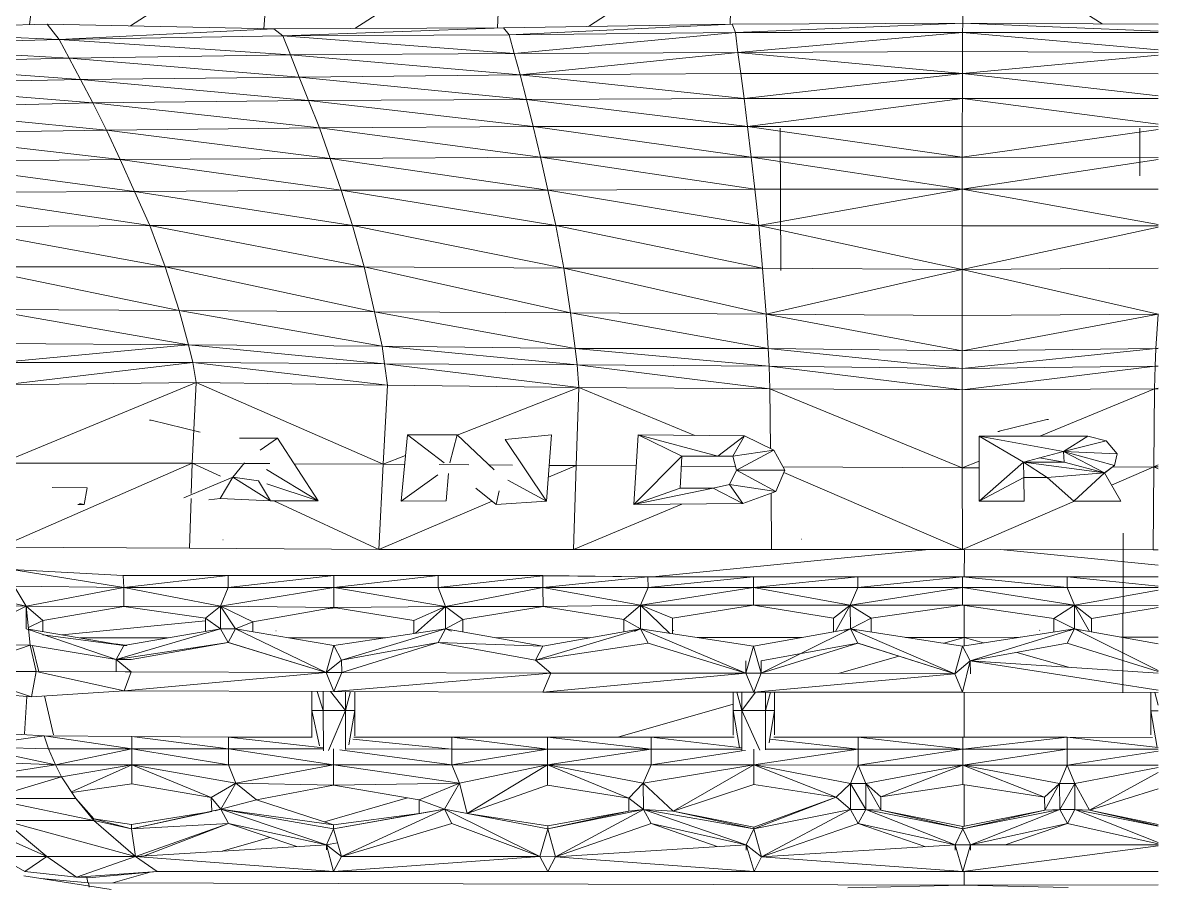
# Model space of a CAD drawing. Header units: inches. Extents: x 9661 to 15313, y -314 to 660.
# Drawn here: x 12428.2 to 12446.61, y -15.25 to -1.23 of the extents above; entities that cross this region are included whole.
import ezdxf

# ---------------------------------------------------------------- set-up
doc = ezdxf.new("R2010")
doc.units = ezdxf.units.IN
doc.header["$MEASUREMENT"] = 0
for name, color, linetype, lineweight in [('0-1', 7, 'Continuous', 5), ('0-3', 55, 'Continuous', 9), ('A-GENM', 5, 'Continuous', 9)]:
    doc.layers.add(name, color=color, linetype=linetype, lineweight=lineweight)

# ---------------------------------------------------------------- blocks, each defined once
blk = doc.blocks.new('Land_Rover_Evoque_-_SUV_Car_Vehicle_Automobile_13067 - Land Rover EVOQUE_dwg-1230547-BUILDING SECTION - EAST_WEST - COURTYARD - LOOKING NORTH')
at = {"layer": 'A-GENM'}
for p, q in [((12432.235, 0.203), (12429.945, -1.279)), ((12432.108, -1.324), (12432.235, 0.203)), ((12435.976, 0.222), (12433.585, -1.321)), ((12435.895, -1.31), (12435.976, 0.222)), ((12439.709, 0.241), (12437.375, -1.288)), ((12439.669, -1.253), (12439.709, 0.241)), ((12443.441, 0.201), (12445.699, -1.247)), ((12443.441, 0.201), (12443.442, -1.234)), ((12428.312, -1.258), (12428.474, 0.127)), ((12425.04, -1.346), (12428.597, -1.251)), ((12428.597, -1.251), (12432.271, -1.328)), ((12428.597, -1.251), (12428.79, -1.498)), ((12435.994, -1.309), (12439.702, -1.252)), ((12439.702, -1.252), (12435.994, -1.309)), ((12439.702, -1.252), (12436.084, -1.422)), ((12439.702, -1.252), (12443.439, -1.234)), ((12443.439, -1.234), (12439.702, -1.252)), ((12439.702, -1.252), (12439.754, -1.384)), ((12443.439, -1.234), (12439.754, -1.384)), ((12443.439, -1.234), (12443.438, -1.386)), ((12443.439, -1.234), (12446.61, -1.251)), ((12443.439, -1.234), (12446.61, -1.366)), ((12446.61, -1.251), (12443.439, -1.234)), ((12425.04, -1.346), (12428.79, -1.498)), ((12432.271, -1.328), (12428.79, -1.498)), ((12428.79, -1.498), (12432.415, -1.441)), ((12432.271, -1.328), (12435.994, -1.309)), ((12435.994, -1.309), (12432.271, -1.328)), ((12432.271, -1.328), (12432.415, -1.441)), ((12435.994, -1.309), (12432.415, -1.441)), ((12432.415, -1.441), (12436.084, -1.422)), ((12432.539, -1.746), (12432.415, -1.441)), ((12436.17, -1.727), (12432.415, -1.441)), ((12435.994, -1.309), (12436.084, -1.422)), ((12436.084, -1.422), (12439.754, -1.384)), ((12436.17, -1.727), (12436.084, -1.422)), ((12436.17, -1.727), (12439.754, -1.384)), ((12439.796, -1.709), (12439.754, -1.384)), ((12439.754, -1.384), (12443.438, -1.386)), ((12439.796, -1.709), (12443.438, -1.386)), ((12443.436, -1.691), (12443.438, -1.386)), ((12446.61, -1.669), (12443.438, -1.386)), ((12443.438, -1.386), (12446.61, -1.387)), ((12428.79, -1.498), (12425.26, -1.594)), ((12428.952, -1.803), (12425.26, -1.594)), ((12428.952, -1.803), (12428.79, -1.498)), ((12432.539, -1.746), (12428.79, -1.498)), ((12425.443, -1.88), (12428.952, -1.803)), ((12428.952, -1.803), (12432.539, -1.746)), ((12429.135, -2.147), (12428.952, -1.803)), ((12432.683, -2.109), (12428.952, -1.803)), ((12432.539, -1.746), (12436.17, -1.727)), ((12432.683, -2.109), (12432.539, -1.746)), ((12436.266, -2.071), (12432.539, -1.746)), ((12436.17, -1.727), (12439.796, -1.709)), ((12436.266, -2.071), (12436.17, -1.727)), ((12436.266, -2.071), (12439.796, -1.709)), ((12439.796, -1.709), (12443.436, -1.691)), ((12439.843, -2.052), (12439.796, -1.709)), ((12443.435, -2.053), (12439.796, -1.709)), ((12443.435, -2.053), (12443.436, -1.691)), ((12443.435, -2.053), (12446.61, -1.755)), ((12443.436, -1.691), (12446.61, -1.708)), ((12429.135, -2.147), (12425.443, -1.88)), ((12429.135, -2.147), (12425.654, -2.223)), ((12429.135, -2.147), (12432.683, -2.109)), ((12432.836, -2.491), (12429.135, -2.147)), ((12429.337, -2.528), (12429.135, -2.147)), ((12432.683, -2.109), (12436.266, -2.071)), ((12432.836, -2.491), (12432.683, -2.109)), ((12436.366, -2.472), (12432.683, -2.109)), ((12436.266, -2.071), (12439.843, -2.052)), ((12436.366, -2.472), (12436.266, -2.071)), ((12439.895, -2.454), (12436.266, -2.071)), ((12439.895, -2.454), (12439.843, -2.052)), ((12439.843, -2.052), (12443.435, -2.053)), ((12439.895, -2.454), (12443.435, -2.053)), ((12443.434, -2.454), (12443.435, -2.053)), ((12446.61, -2.414), (12443.435, -2.053)), ((12443.435, -2.053), (12446.61, -2.054)), ((12429.337, -2.528), (12425.654, -2.223)), ((12425.885, -2.605), (12429.337, -2.528)), ((12432.836, -2.491), (12429.337, -2.528)), ((12429.558, -2.968), (12429.337, -2.528)), ((12433.01, -2.93), (12429.337, -2.528)), ((12432.836, -2.491), (12436.366, -2.472)), ((12436.476, -2.911), (12432.836, -2.491)), ((12433.01, -2.93), (12432.836, -2.491)), ((12436.366, -2.472), (12439.895, -2.454)), ((12436.476, -2.911), (12436.366, -2.472)), ((12439.949, -2.912), (12436.366, -2.472)), ((12439.949, -2.912), (12439.895, -2.454)), ((12439.895, -2.454), (12443.434, -2.454)), ((12439.949, -2.912), (12443.434, -2.454)), ((12443.433, -2.913), (12443.434, -2.454)), ((12446.61, -2.874), (12443.434, -2.454)), ((12443.434, -2.454), (12446.61, -2.455)), ((12429.558, -2.968), (12425.885, -2.605)), ((12429.558, -2.968), (12433.01, -2.93)), ((12436.476, -2.911), (12433.01, -2.93)), ((12436.596, -3.409), (12433.01, -2.93)), ((12433.183, -3.427), (12433.01, -2.93)), ((12440.009, -3.409), (12436.476, -2.911)), ((12436.596, -3.409), (12436.476, -2.911)), ((12436.476, -2.911), (12439.949, -2.912)), ((12440.009, -3.409), (12439.949, -2.912)), ((12443.432, -3.41), (12439.949, -2.912)), ((12439.949, -2.912), (12443.433, -2.913)), ((12440.482, -2.938), (12440.489, -5.246)), ((12443.432, -3.41), (12443.433, -2.913)), ((12443.433, -2.913), (12446.61, -2.914)), ((12446.312, -3.709), (12446.31, -2.939)), ((12429.558, -2.968), (12426.145, -3.025)), ((12426.145, -3.025), (12429.779, -3.446)), ((12429.558, -2.968), (12429.779, -3.446)), ((12429.558, -2.968), (12433.183, -3.427)), ((12443.432, -3.41), (12446.61, -2.958)), ((12429.779, -3.446), (12426.405, -3.484)), ((12430.01, -3.963), (12426.405, -3.484)), ((12429.779, -3.446), (12433.183, -3.427)), ((12430.01, -3.963), (12429.779, -3.446)), ((12429.779, -3.446), (12433.365, -3.944)), ((12436.596, -3.409), (12433.183, -3.427)), ((12436.716, -3.944), (12433.183, -3.427)), ((12433.365, -3.944), (12433.183, -3.427)), ((12440.009, -3.409), (12436.596, -3.409)), ((12440.069, -3.926), (12436.596, -3.409)), ((12436.716, -3.944), (12436.596, -3.409)), ((12440.009, -3.409), (12440.069, -3.926)), ((12440.009, -3.409), (12443.431, -3.926)), ((12440.009, -3.409), (12443.432, -3.41)), ((12443.431, -3.926), (12443.432, -3.41)), ((12443.431, -3.926), (12446.61, -3.448)), ((12443.432, -3.41), (12446.61, -3.411)), ((12430.01, -3.963), (12426.684, -3.981)), ((12430.261, -4.517), (12426.684, -3.981)), ((12430.01, -3.963), (12433.365, -3.944)), ((12433.548, -4.518), (12430.01, -3.963)), ((12430.261, -4.517), (12430.01, -3.963)), ((12433.548, -4.518), (12433.365, -3.944)), ((12436.845, -4.518), (12433.365, -3.944)), ((12436.716, -3.944), (12433.365, -3.944)), ((12440.069, -3.926), (12436.716, -3.944)), ((12436.845, -4.518), (12436.716, -3.944)), ((12440.133, -4.519), (12436.716, -3.944)), ((12440.069, -3.926), (12443.431, -3.926)), ((12440.069, -3.926), (12440.133, -4.519)), ((12443.431, -3.926), (12440.133, -4.519)), ((12443.431, -3.926), (12443.43, -4.52)), ((12443.431, -3.926), (12446.61, -3.927)), ((12443.431, -3.926), (12446.61, -4.499)), ((12430.261, -4.517), (12426.974, -4.536)), ((12430.511, -5.187), (12426.974, -4.536)), ((12433.736, -5.187), (12430.261, -4.517)), ((12433.548, -4.518), (12430.261, -4.517)), ((12430.511, -5.187), (12430.261, -4.517)), ((12433.736, -5.187), (12433.548, -4.518)), ((12436.971, -5.207), (12433.548, -4.518)), ((12433.548, -4.518), (12436.845, -4.518)), ((12436.971, -5.207), (12436.845, -4.518)), ((12436.845, -4.518), (12440.195, -5.208)), ((12436.845, -4.518), (12440.133, -4.519)), ((12440.195, -5.208), (12440.133, -4.519)), ((12440.133, -4.519), (12443.43, -4.52)), ((12440.133, -4.519), (12443.43, -5.228)), ((12446.61, -4.52), (12443.43, -4.52)), ((12443.43, -4.52), (12443.43, -5.228)), ((12446.61, -4.546), (12443.43, -5.228)), ((12430.734, -5.896), (12427.292, -5.187)), ((12430.511, -5.187), (12427.292, -5.187)), ((12433.905, -5.916), (12430.511, -5.187)), ((12433.736, -5.187), (12430.511, -5.187)), ((12430.734, -5.896), (12430.511, -5.187)), ((12433.905, -5.916), (12433.736, -5.187)), ((12437.081, -5.935), (12433.736, -5.187)), ((12433.736, -5.187), (12436.971, -5.207)), ((12437.081, -5.935), (12436.971, -5.207)), ((12436.971, -5.207), (12440.251, -5.956)), ((12436.971, -5.207), (12440.195, -5.208)), ((12440.251, -5.956), (12440.195, -5.208)), ((12440.195, -5.208), (12443.43, -5.228)), ((12440.251, -5.956), (12443.43, -5.228)), ((12446.61, -5.21), (12443.43, -5.228)), ((12446.609, -5.957), (12443.43, -5.228)), ((12443.43, -5.975), (12443.43, -5.228)), ((12430.889, -6.452), (12427.582, -5.876)), ((12430.734, -5.896), (12427.582, -5.876)), ((12434.026, -6.472), (12430.734, -5.896)), ((12433.905, -5.916), (12430.734, -5.896)), ((12430.889, -6.452), (12430.734, -5.896)), ((12437.159, -6.51), (12433.905, -5.916)), ((12434.026, -6.472), (12433.905, -5.916)), ((12433.905, -5.916), (12437.081, -5.935)), ((12440.287, -6.511), (12437.081, -5.935)), ((12437.159, -6.51), (12437.081, -5.935)), ((12437.081, -5.935), (12440.251, -5.956)), ((12443.43, -6.551), (12440.251, -5.956)), ((12440.287, -6.511), (12440.251, -5.956)), ((12440.251, -5.956), (12443.43, -5.975)), ((12446.609, -5.957), (12443.43, -6.551)), ((12446.609, -5.957), (12443.43, -5.975)), ((12443.43, -6.551), (12443.43, -5.975)), ((12446.609, -5.957), (12446.572, -6.513)), ((12446.61, -5.947), (12446.609, -5.957)), ((12446.61, -5.957), (12446.609, -5.957)), ((12446.61, -5.957), (12446.609, -5.957)), ((12430.889, -6.452), (12427.775, -6.433)), ((12430.889, -6.452), (12427.833, -6.739)), ((12434.064, -6.759), (12430.889, -6.452)), ((12434.026, -6.472), (12430.889, -6.452)), ((12430.957, -6.74), (12430.889, -6.452)), ((12437.188, -6.779), (12434.026, -6.472)), ((12437.159, -6.51), (12434.026, -6.472)), ((12434.064, -6.759), (12434.026, -6.472)), ((12437.188, -6.779), (12437.159, -6.51)), ((12440.301, -6.799), (12437.159, -6.51)), ((12440.287, -6.511), (12437.159, -6.51)), ((12440.301, -6.799), (12440.287, -6.511)), ((12443.43, -6.838), (12440.287, -6.511)), ((12443.43, -6.551), (12440.287, -6.511)), ((12446.572, -6.513), (12443.43, -6.838)), ((12446.572, -6.513), (12443.43, -6.551)), ((12443.43, -6.838), (12443.43, -6.551)), ((12446.572, -6.513), (12446.558, -6.801)), ((12446.61, -6.506), (12446.572, -6.513)), ((12446.61, -6.513), (12446.572, -6.513)), ((12430.957, -6.74), (12427.833, -6.739)), ((12430.957, -6.74), (12427.901, -7.103)), ((12434.114, -7.105), (12430.957, -6.74)), ((12434.064, -6.759), (12430.957, -6.74)), ((12431.014, -7.066), (12430.957, -6.74)), ((12437.188, -6.779), (12434.064, -6.759)), ((12437.217, -7.144), (12434.064, -6.759)), ((12434.114, -7.105), (12434.064, -6.759)), ((12440.314, -7.164), (12437.188, -6.779)), ((12437.188, -6.779), (12437.217, -7.144)), ((12437.188, -6.779), (12440.301, -6.799)), ((12440.314, -7.164), (12440.301, -6.799)), ((12443.43, -7.183), (12440.301, -6.799)), ((12440.301, -6.799), (12443.43, -6.838)), ((12446.558, -6.801), (12443.43, -7.183)), ((12446.558, -6.801), (12443.43, -6.838)), ((12446.558, -6.801), (12446.546, -7.165)), ((12446.61, -6.796), (12446.558, -6.801)), ((12446.61, -6.8), (12446.558, -6.801)), ((12443.43, -7.183), (12443.43, -6.838)), ((12431.014, -7.066), (12427.901, -7.103)), ((12431.014, -7.066), (12427.972, -8.321)), ((12431.014, -7.066), (12430.949, -8.371)), ((12434.042, -8.39), (12431.014, -7.066)), ((12434.114, -7.105), (12431.014, -7.066)), ((12434.042, -8.39), (12434.114, -7.105)), ((12437.217, -7.144), (12434.114, -7.105)), ((12437.217, -7.144), (12435.244, -7.918)), ((12437.217, -7.144), (12437.171, -8.41)), ((12440.314, -7.164), (12437.217, -7.144)), ((12439.099, -7.922), (12437.217, -7.144)), ((12440.314, -7.164), (12440.325, -8.136)), ((12440.314, -7.164), (12443.432, -8.45)), ((12440.314, -7.164), (12443.43, -7.183)), ((12446.546, -7.165), (12443.43, -7.183)), ((12446.546, -7.165), (12444.688, -7.932)), ((12446.546, -7.165), (12446.535, -8.432)), ((12446.61, -7.157), (12446.546, -7.165)), ((12446.61, -7.165), (12446.546, -7.165)), ((12443.432, -8.45), (12443.43, -7.183)), ((12430.257, -7.675), (12430.284, -7.675)), ((12430.284, -7.675), (12431.077, -7.867)), ((12444.011, -7.858), (12444.801, -7.666)), ((12444.801, -7.666), (12444.828, -7.665)), ((12431.05, -7.866), (12431.077, -7.867)), ((12434.334, -8.986), (12434.438, -7.911)), ((12434.438, -7.911), (12435.246, -7.911)), ((12435.034, -8.369), (12434.438, -7.911)), ((12435.127, -8.369), (12435.246, -7.911)), ((12435.846, -8.478), (12435.246, -7.911)), ((12436.773, -7.911), (12436.024, -7.988)), ((12436.773, -7.911), (12436.693, -8.986)), ((12438.18, -7.911), (12438.105, -9.044)), ((12438.18, -7.911), (12439.904, -7.931)), ((12438.885, -8.257), (12438.18, -7.911)), ((12438.18, -7.911), (12439.472, -8.257)), ((12444.011, -7.858), (12444.038, -7.857)), ((12432.331, -7.968), (12431.716, -7.968)), ((12432.331, -7.968), (12432.05, -8.161)), ((12432.989, -8.985), (12432.331, -7.968)), ((12436.693, -8.986), (12436.024, -7.988)), ((12439.472, -8.257), (12439.904, -7.931)), ((12439.714, -8.257), (12439.904, -7.931)), ((12440.378, -8.162), (12439.904, -7.931)), ((12443.708, -8.988), (12443.705, -7.932)), ((12443.705, -7.932), (12445.47, -7.932)), ((12444.425, -8.354), (12443.705, -7.932)), ((12443.705, -7.932), (12445.071, -8.182)), ((12445.071, -8.182), (12445.47, -7.932)), ((12445.071, -8.182), (12445.764, -8.009)), ((12445.47, -7.932), (12445.764, -8.009)), ((12445.764, -8.009), (12445.941, -8.221)), ((12434.406, -8.247), (12434.042, -8.39)), ((12438.885, -8.257), (12438.105, -9.044)), ((12438.859, -8.776), (12438.885, -8.257)), ((12438.885, -8.257), (12439.472, -8.257)), ((12439.472, -8.257), (12439.714, -8.257)), ((12439.714, -8.257), (12440.378, -8.162)), ((12439.714, -8.257), (12439.772, -8.488)), ((12439.772, -8.488), (12440.378, -8.162)), ((12440.557, -8.488), (12440.378, -8.162)), ((12444.425, -8.354), (12445.071, -8.182)), ((12445.071, -8.182), (12445.083, -8.354)), ((12445.071, -8.182), (12445.941, -8.221)), ((12445.071, -8.182), (12445.898, -8.412)), ((12445.071, -8.182), (12445.739, -8.528)), ((12445.941, -8.221), (12445.898, -8.412)), ((12430.949, -8.371), (12427.828, -9.733)), ((12427.963, -8.37), (12430.949, -8.371)), ((12430.949, -8.371), (12430.932, -8.863)), ((12431.765, -8.376), (12430.949, -8.371)), ((12430.949, -8.371), (12431.409, -8.584)), ((12431.796, -8.369), (12431.607, -8.601)), ((12432.208, -8.379), (12431.79, -8.376)), ((12434.042, -8.39), (12432.598, -8.381)), ((12434.042, -8.39), (12433.971, -9.773)), ((12434.391, -8.392), (12434.042, -8.39)), ((12435.431, -8.399), (12434.954, -8.396)), ((12436.142, -8.404), (12435.765, -8.401)), ((12437.171, -8.41), (12436.722, -8.601)), ((12437.171, -8.41), (12436.736, -8.408)), ((12437.171, -8.41), (12437.129, -9.773)), ((12438.147, -8.416), (12437.171, -8.41)), ((12439.757, -8.427), (12438.876, -8.421)), ((12440.526, -8.431), (12443.432, -8.45)), ((12443.707, -8.337), (12443.432, -8.45)), ((12443.707, -8.448), (12443.432, -8.45)), ((12443.432, -8.45), (12443.434, -9.775)), ((12443.708, -8.988), (12444.425, -8.354)), ((12444.429, -8.604), (12444.425, -8.354)), ((12444.425, -8.354), (12444.806, -8.604)), ((12444.425, -8.354), (12445.739, -8.528)), ((12444.425, -8.354), (12445.083, -8.354)), ((12445.083, -8.354), (12444.684, -8.285)), ((12445.739, -8.528), (12445.083, -8.354)), ((12445.898, -8.412), (12445.739, -8.528)), ((12445.898, -8.412), (12445.741, -8.531)), ((12446.535, -8.432), (12445.853, -8.728)), ((12446.535, -8.432), (12445.865, -8.436)), ((12446.535, -8.432), (12446.525, -9.776)), ((12446.61, -8.401), (12446.535, -8.432)), ((12446.61, -8.432), (12446.535, -8.432)), ((12446.535, -8.432), (12446.61, -8.463)), ((12430.81, -8.935), (12431.607, -8.601)), ((12431.404, -8.947), (12431.607, -8.601)), ((12432.023, -8.659), (12431.607, -8.601)), ((12432.217, -8.985), (12431.607, -8.601)), ((12432.989, -8.985), (12432.15, -8.473)), ((12434.928, -8.56), (12434.334, -8.986)), ((12435.063, -8.985), (12435.102, -8.539)), ((12436.693, -8.986), (12436.063, -8.648)), ((12439.772, -8.488), (12439.658, -8.718)), ((12439.772, -8.488), (12440.408, -8.833)), ((12439.772, -8.488), (12440.557, -8.488)), ((12440.408, -8.833), (12440.557, -8.488)), ((12440.542, -8.523), (12443.434, -9.775)), ((12443.708, -8.988), (12444.429, -8.604)), ((12444.433, -8.988), (12444.429, -8.604)), ((12444.429, -8.604), (12444.806, -8.604)), ((12444.806, -8.604), (12445.739, -8.528)), ((12444.806, -8.604), (12445.242, -8.988)), ((12445.739, -8.528), (12445.242, -8.988)), ((12445.739, -8.528), (12446, -8.988)), ((12429.247, -8.774), (12428.679, -8.766)), ((12429.199, -9.042), (12429.247, -8.774)), ((12432.217, -8.985), (12432.023, -8.659)), ((12432.989, -8.985), (12432.158, -8.705)), ((12435.546, -8.778), (12435.876, -9.043)), ((12435.927, -8.82), (12435.876, -9.043)), ((12438.859, -8.776), (12438.105, -9.044)), ((12438.105, -9.044), (12439.395, -8.776)), ((12438.859, -8.776), (12439.395, -8.776)), ((12439.658, -8.718), (12439.395, -8.776)), ((12439.395, -8.776), (12439.877, -9.025)), ((12439.658, -8.718), (12439.877, -9.025)), ((12439.658, -8.718), (12440.408, -8.833)), ((12439.877, -9.025), (12440.408, -8.833)), ((12430.929, -8.945), (12430.902, -9.753)), ((12431.22, -8.967), (12431.404, -8.947)), ((12432.217, -8.985), (12431.404, -8.947)), ((12432.989, -8.985), (12432.217, -8.985)), ((12432.274, -8.985), (12433.971, -9.773)), ((12435.809, -8.99), (12433.971, -9.773)), ((12435.063, -8.985), (12434.334, -8.986)), ((12436.693, -8.986), (12435.876, -9.043)), ((12440.332, -8.861), (12440.342, -9.774)), ((12445.251, -8.988), (12443.434, -9.775)), ((12443.708, -8.988), (12444.433, -8.988)), ((12445.242, -8.988), (12446, -8.988)), ((12429.093, -9.042), (12429.199, -9.042)), ((12429.199, -9.042), (12429.121, -9.025)), ((12438.886, -9.035), (12437.129, -9.773)), ((12438.105, -9.044), (12439.877, -9.025)), ((12446.041, -9.507), (12446.037, -12.1)), ((12446.039, -9.506), (12446.041, -9.507)), ((12427.828, -9.733), (12430.902, -9.753)), ((12430.902, -9.753), (12427.828, -9.733)), ((12430.903, -9.753), (12427.828, -9.734)), ((12428.379, -9.616), (12428.383, -9.615)), ((12430.902, -9.753), (12433.971, -9.773)), ((12433.971, -9.773), (12430.902, -9.753)), ((12433.972, -9.773), (12430.903, -9.753)), ((12431.445, -9.614), (12431.448, -9.613)), ((12434.341, -9.612), (12434.345, -9.611)), ((12437.895, -9.609), (12437.899, -9.609)), ((12440.821, -9.607), (12440.824, -9.607)), ((12443.828, -9.605), (12443.831, -9.605)), ((12433.971, -9.773), (12437.129, -9.773)), ((12437.129, -9.773), (12433.971, -9.773)), ((12437.129, -9.774), (12433.972, -9.773)), ((12437.129, -9.773), (12440.342, -9.774)), ((12440.342, -9.774), (12437.129, -9.773)), ((12440.342, -9.774), (12437.129, -9.774)), ((12442.892, -9.775), (12438.412, -10.216)), ((12440.342, -9.774), (12443.434, -9.775)), ((12443.434, -9.775), (12440.342, -9.774)), ((12443.434, -9.775), (12440.342, -9.774)), ((12443.434, -9.775), (12446.525, -9.776)), ((12446.525, -9.776), (12443.434, -9.775)), ((12446.526, -9.776), (12443.434, -9.775)), ((12443.466, -9.775), (12443.465, -10.22)), ((12446.61, -10.024), (12444.051, -9.775)), ((12446.525, -9.776), (12446.61, -9.776)), ((12446.61, -9.776), (12446.525, -9.776)), ((12446.61, -9.776), (12446.526, -9.776)), ((12428.022, -10.099), (12429.83, -10.195)), ((12428.022, -10.099), (12429.84, -10.387)), ((12431.532, -10.195), (12429.83, -10.195)), ((12429.84, -10.387), (12429.83, -10.195)), ((12429.84, -10.387), (12431.532, -10.195)), ((12433.244, -10.196), (12431.532, -10.195)), ((12431.532, -10.387), (12431.532, -10.195)), ((12431.532, -10.387), (12433.244, -10.196)), ((12433.243, -10.387), (12433.244, -10.196)), ((12433.243, -10.387), (12434.936, -10.196)), ((12433.244, -10.196), (12434.936, -10.196)), ((12434.936, -10.196), (12436.632, -10.196)), ((12434.936, -10.388), (12434.936, -10.196)), ((12434.936, -10.196), (12436.632, -10.197)), ((12434.936, -10.388), (12436.632, -10.197)), ((12438.334, -10.216), (12436.632, -10.196)), ((12436.632, -10.388), (12436.632, -10.197)), ((12436.632, -10.197), (12438.334, -10.216)), ((12436.632, -10.388), (12438.334, -10.216)), ((12438.334, -10.216), (12440.048, -10.216)), ((12438.334, -10.216), (12438.339, -10.388)), ((12438.339, -10.388), (12440.048, -10.216)), ((12440.048, -10.216), (12441.741, -10.217)), ((12440.048, -10.216), (12440.049, -10.389)), ((12440.049, -10.389), (12441.741, -10.217)), ((12441.741, -10.217), (12443.435, -10.217)), ((12441.741, -10.217), (12441.741, -10.389)), ((12441.741, -10.389), (12443.435, -10.217)), ((12443.435, -10.217), (12445.13, -10.217)), ((12443.435, -10.217), (12443.435, -10.39)), ((12443.435, -10.217), (12445.13, -10.39)), ((12446.61, -10.218), (12445.13, -10.217)), ((12446.61, -10.369), (12445.13, -10.217)), ((12445.13, -10.217), (12445.13, -10.39)), ((12428.255, -10.694), (12426.871, -10.367)), ((12428.255, -10.694), (12428.061, -10.367)), ((12428.061, -10.367), (12429.84, -10.387)), ((12428.255, -10.694), (12429.84, -10.387)), ((12431.407, -10.694), (12429.84, -10.387)), ((12431.532, -10.387), (12429.84, -10.387)), ((12429.84, -10.387), (12429.841, -10.695)), ((12431.407, -10.694), (12433.243, -10.387)), ((12431.407, -10.694), (12431.532, -10.387)), ((12433.243, -10.387), (12431.532, -10.387)), ((12435.057, -10.695), (12433.243, -10.387)), ((12433.243, -10.387), (12434.936, -10.388)), ((12433.243, -10.387), (12433.245, -10.714)), ((12435.057, -10.695), (12434.936, -10.388)), ((12436.632, -10.388), (12434.936, -10.388)), ((12435.057, -10.695), (12436.632, -10.388)), ((12438.213, -10.676), (12436.632, -10.388)), ((12436.632, -10.388), (12438.339, -10.388)), ((12436.632, -10.388), (12436.638, -10.696)), ((12438.213, -10.676), (12438.339, -10.388)), ((12438.213, -10.676), (12440.049, -10.389)), ((12438.339, -10.388), (12440.049, -10.389)), ((12440.049, -10.389), (12440.047, -10.677)), ((12441.617, -10.677), (12440.049, -10.389)), ((12440.049, -10.389), (12441.741, -10.389)), ((12441.617, -10.677), (12441.741, -10.389)), ((12441.617, -10.677), (12443.435, -10.39)), ((12441.741, -10.389), (12443.435, -10.39)), ((12445.253, -10.678), (12443.435, -10.39)), ((12443.435, -10.39), (12445.13, -10.39)), ((12443.435, -10.39), (12443.436, -10.678)), ((12445.253, -10.678), (12445.13, -10.39)), ((12446.61, -10.391), (12445.13, -10.39)), ((12445.253, -10.678), (12446.61, -10.43)), ((12428.255, -10.694), (12426.911, -10.675)), ((12438.213, -10.676), (12436.638, -10.696)), ((12438.213, -10.676), (12437.944, -10.907)), ((12438.215, -11.06), (12438.213, -10.676)), ((12438.213, -10.676), (12438.69, -11.133)), ((12438.213, -10.676), (12438.735, -10.888)), ((12438.213, -10.676), (12440.047, -10.677)), ((12438.735, -10.888), (12440.047, -10.677)), ((12441.345, -10.889), (12440.047, -10.677)), ((12441.617, -10.677), (12440.047, -10.677)), ((12441.617, -10.677), (12441.345, -10.889)), ((12441.375, -11.104), (12441.617, -10.677)), ((12441.618, -11.061), (12441.617, -10.677)), ((12441.617, -10.677), (12441.956, -10.889)), ((12441.617, -10.677), (12443.436, -10.678)), ((12428.255, -10.694), (12427.008, -11.308)), ((12428.323, -11.327), (12428.255, -10.694)), ((12428.255, -10.694), (12428.255, -11.059)), ((12428.526, -10.924), (12428.255, -10.694)), ((12428.255, -10.694), (12429.841, -10.695)), ((12428.526, -10.924), (12429.841, -10.695)), ((12431.407, -10.694), (12429.841, -10.695)), ((12431.166, -10.886), (12429.841, -10.695)), ((12431.407, -10.694), (12431.166, -10.886)), ((12431.408, -11.059), (12431.407, -10.694)), ((12431.407, -10.694), (12431.93, -10.945)), ((12431.407, -10.694), (12431.649, -11.059)), ((12431.407, -10.694), (12433.245, -10.714)), ((12431.93, -10.945), (12433.245, -10.714)), ((12433.283, -10.721), (12433.113, -10.737)), ((12435.057, -10.695), (12433.245, -10.714)), ((12434.541, -10.926), (12433.245, -10.714)), ((12435.057, -10.695), (12434.541, -10.926)), ((12435.057, -10.695), (12434.568, -11.132)), ((12435.333, -10.906), (12435.057, -10.695)), ((12435.057, -10.695), (12435.057, -11.06)), ((12435.057, -10.695), (12436.638, -10.696)), ((12435.333, -10.906), (12436.638, -10.696)), ((12437.944, -10.907), (12436.638, -10.696)), ((12441.956, -10.889), (12443.436, -10.678)), ((12444.917, -10.89), (12443.436, -10.678)), ((12445.253, -10.678), (12443.436, -10.678)), ((12443.465, -10.678), (12443.464, -11.198)), ((12445.253, -10.678), (12444.917, -10.89)), ((12445.497, -11.105), (12445.253, -10.678)), ((12445.527, -10.89), (12445.253, -10.678)), ((12445.253, -10.678), (12445.254, -11.062)), ((12445.253, -10.678), (12446.61, -10.679)), ((12445.527, -10.89), (12446.61, -10.714)), ((12428.526, -10.924), (12428.292, -11.04)), ((12428.526, -10.924), (12428.527, -11.105)), ((12431.166, -10.929), (12428.84, -11.158)), ((12431.166, -10.886), (12431.166, -11.1)), ((12431.408, -11.059), (12431.166, -10.886)), ((12431.93, -10.945), (12431.649, -11.059)), ((12431.93, -10.945), (12431.93, -11.106)), ((12434.541, -11.136), (12434.541, -10.926)), ((12435.333, -10.906), (12435.057, -11.06)), ((12435.333, -10.906), (12435.334, -11.108)), ((12437.944, -10.907), (12437.944, -11.108)), ((12438.215, -11.06), (12437.944, -10.907)), ((12438.735, -11.139), (12438.735, -10.888)), ((12441.345, -11.109), (12441.345, -10.889)), ((12441.618, -11.061), (12441.956, -10.889)), ((12441.956, -10.889), (12441.956, -11.113)), ((12444.917, -10.89), (12444.917, -11.114)), ((12445.254, -11.062), (12444.917, -10.89)), ((12445.527, -11.111), (12445.527, -10.89)), ((12428.255, -11.059), (12428.321, -11.082)), ((12428.295, -11.065), (12429.841, -11.328)), ((12429.716, -11.558), (12428.296, -11.072)), ((12428.527, -11.155), (12429.841, -11.328)), ((12430.548, -11.206), (12429.133, -11.207)), ((12429.238, -11.094), (12429.241, -11.094)), ((12429.716, -11.558), (12431.408, -11.059)), ((12431.408, -11.059), (12429.841, -11.328)), ((12431.408, -11.059), (12431.314, -11.082)), ((12431.408, -11.059), (12431.649, -11.059)), ((12431.408, -11.059), (12431.533, -11.28)), ((12431.649, -11.059), (12431.533, -11.28)), ((12431.649, -11.059), (12431.739, -11.096)), ((12431.649, -11.059), (12433.245, -11.328)), ((12433.12, -11.769), (12431.649, -11.059)), ((12432.303, -11.092), (12432.307, -11.091)), ((12434.082, -11.204), (12432.516, -11.205)), ((12435.057, -11.06), (12433.245, -11.328)), ((12433.371, -11.568), (12435.057, -11.06)), ((12435.057, -11.06), (12434.937, -11.28)), ((12435.057, -11.06), (12435.153, -11.1)), ((12435.057, -11.06), (12436.634, -11.338)), ((12435.2, -11.09), (12435.202, -11.09)), ((12437.411, -11.202), (12435.867, -11.203)), ((12436.513, -11.569), (12438.215, -11.06)), ((12438.215, -11.06), (12436.634, -11.338)), ((12438.215, -11.06), (12438.121, -11.101)), ((12438.215, -11.06), (12440.05, -11.339)), ((12439.925, -11.781), (12438.215, -11.06)), ((12438.215, -11.06), (12438.34, -11.291)), ((12438.751, -11.088), (12438.754, -11.087)), ((12440.838, -11.199), (12439.137, -11.201)), ((12441.618, -11.061), (12440.05, -11.339)), ((12440.173, -11.781), (12441.618, -11.061)), ((12441.521, -11.095), (12441.618, -11.061)), ((12441.618, -11.061), (12441.717, -11.09)), ((12441.618, -11.061), (12443.436, -11.34)), ((12443.312, -11.791), (12441.618, -11.061)), ((12441.618, -11.061), (12441.741, -11.291)), ((12441.677, -11.086), (12441.68, -11.085)), ((12443.464, -11.198), (12442.512, -11.198)), ((12443.464, -11.198), (12443.132, -11.293)), ((12445.254, -11.062), (12443.436, -11.34)), ((12444.372, -11.197), (12443.464, -11.198)), ((12443.464, -11.198), (12443.464, -11.336)), ((12443.464, -11.198), (12443.778, -11.288)), ((12445.254, -11.062), (12443.562, -11.58)), ((12444.684, -11.084), (12444.688, -11.083)), ((12445.254, -11.062), (12445.131, -11.292)), ((12445.254, -11.062), (12445.157, -11.09)), ((12445.35, -11.096), (12445.254, -11.062)), ((12445.254, -11.062), (12446.61, -11.303)), ((12446.61, -11.738), (12445.254, -11.062)), ((12446.61, -11.195), (12446.007, -11.196)), ((12428.323, -11.327), (12427.008, -11.308)), ((12428.323, -11.327), (12427.077, -11.749)), ((12429.716, -11.558), (12428.323, -11.327)), ((12428.42, -11.75), (12428.323, -11.327)), ((12428.36, -11.333), (12428.459, -11.758)), ((12429.705, -11.305), (12429.861, -11.324)), ((12429.716, -11.558), (12431.533, -11.28)), ((12429.716, -11.558), (12429.841, -11.328)), ((12429.841, -11.328), (12429.89, -11.328)), ((12431.533, -11.28), (12429.959, -11.559)), ((12433.12, -11.769), (12431.533, -11.28)), ((12433.12, -11.769), (12431.534, -11.28)), ((12433.12, -11.769), (12433.245, -11.328)), ((12433.371, -11.568), (12433.245, -11.328)), ((12433.371, -11.568), (12434.937, -11.28)), ((12433.372, -11.77), (12434.937, -11.28)), ((12436.513, -11.569), (12434.937, -11.28)), ((12434.937, -11.28), (12436.634, -11.338)), ((12436.513, -11.569), (12438.34, -11.291)), ((12436.513, -11.569), (12436.634, -11.338)), ((12439.925, -11.781), (12438.34, -11.291)), ((12439.925, -11.781), (12438.341, -11.291)), ((12439.925, -11.781), (12440.05, -11.339)), ((12440.173, -11.781), (12440.05, -11.339)), ((12440.173, -11.781), (12441.741, -11.291)), ((12440.174, -11.58), (12441.741, -11.291)), ((12443.312, -11.791), (12441.741, -11.291)), ((12443.312, -11.791), (12441.743, -11.292)), ((12443.312, -11.791), (12443.436, -11.34)), ((12443.562, -11.58), (12443.436, -11.34)), ((12443.562, -11.58), (12445.131, -11.292)), ((12446.61, -11.754), (12445.131, -11.292)), ((12446.61, -11.754), (12445.132, -11.293)), ((12429.958, -11.759), (12429.716, -11.558)), ((12429.716, -11.558), (12429.959, -11.559)), ((12429.716, -11.558), (12429.717, -11.758)), ((12429.958, -11.759), (12429.716, -11.558)), ((12433.12, -11.769), (12433.371, -11.568)), ((12433.372, -11.77), (12433.371, -11.568)), ((12436.761, -11.78), (12436.513, -11.569)), ((12436.513, -11.569), (12436.514, -11.569)), ((12436.761, -11.781), (12436.513, -11.569)), ((12436.761, -11.781), (12436.514, -11.569)), ((12436.761, -11.78), (12436.514, -11.569)), ((12439.925, -11.781), (12439.925, -11.579)), ((12440.173, -11.781), (12440.174, -11.58)), ((12442.406, -11.503), (12441.428, -11.785)), ((12443.562, -11.58), (12443.312, -11.791)), ((12443.562, -11.58), (12443.437, -12.089)), ((12446.61, -11.777), (12443.562, -11.58)), ((12443.563, -11.792), (12443.562, -11.58)), ((12443.562, -11.58), (12446.61, -12.056)), ((12444.315, -11.442), (12445.153, -11.683)), ((12428.344, -12.162), (12427.077, -11.749)), ((12428.42, -11.75), (12427.077, -11.749)), ((12428.344, -12.162), (12428.42, -11.75)), ((12429.958, -11.759), (12428.42, -11.75)), ((12428.42, -11.75), (12428.421, -11.75)), ((12428.42, -11.75), (12429.843, -12.067)), ((12429.958, -11.759), (12429.843, -12.067)), ((12433.12, -11.769), (12429.843, -12.067)), ((12429.958, -11.759), (12429.862, -11.759)), ((12429.958, -11.759), (12433.12, -11.769)), ((12433.372, -11.77), (12433.12, -11.769)), ((12433.12, -11.769), (12433.246, -12.077)), ((12433.372, -11.77), (12433.246, -12.077)), ((12436.761, -11.78), (12433.246, -12.077)), ((12436.761, -11.78), (12433.372, -11.77)), ((12433.372, -11.77), (12433.372, -11.77)), ((12436.761, -11.78), (12436.635, -12.087)), ((12439.925, -11.781), (12436.635, -12.087)), ((12436.761, -11.781), (12436.761, -11.78)), ((12436.761, -11.78), (12439.925, -11.781)), ((12439.925, -11.781), (12439.924, -11.781)), ((12439.925, -11.781), (12440.173, -11.781)), ((12439.925, -11.781), (12440.051, -12.088)), ((12440.173, -11.781), (12440.051, -12.088)), ((12443.312, -11.791), (12440.173, -11.781)), ((12443.312, -11.791), (12440.173, -11.781)), ((12440.174, -11.781), (12440.173, -11.781)), ((12443.312, -11.791), (12440.051, -12.088)), ((12443.312, -11.791), (12443.312, -11.791)), ((12443.312, -11.791), (12443.437, -12.089)), ((12428.344, -12.162), (12427.136, -12.067)), ((12428.344, -12.162), (12429.843, -12.067)), ((12428.551, -12.149), (12428.698, -12.781)), ((12429.843, -12.067), (12433.246, -12.077)), ((12432.89, -12.385), (12432.889, -12.076)), ((12433.073, -12.384), (12432.972, -12.076)), ((12433.073, -12.384), (12433.073, -12.076)), ((12433.431, -12.384), (12433.191, -12.077)), ((12436.635, -12.087), (12433.246, -12.077)), ((12433.431, -12.384), (12433.431, -12.077)), ((12433.431, -12.384), (12433.515, -12.078)), ((12433.586, -12.078), (12433.586, -12.385)), ((12436.635, -12.087), (12440.051, -12.088)), ((12439.716, -12.386), (12439.716, -12.088)), ((12439.861, -12.386), (12439.778, -12.088)), ((12439.861, -12.386), (12439.86, -12.088)), ((12439.861, -12.386), (12440.081, -12.086)), ((12440.051, -12.088), (12443.437, -12.089)), ((12440.242, -12.088), (12440.243, -12.386)), ((12440.243, -12.386), (12440.324, -12.088)), ((12440.388, -12.088), (12440.388, -12.387)), ((12443.437, -12.089), (12446.61, -12.09)), ((12443.464, -12.089), (12443.464, -12.819)), ((12446.49, -12.09), (12446.49, -12.388)), ((12446.61, -12.297), (12446.553, -12.09)), ((12428.228, -12.763), (12428.268, -12.156)), ((12439.716, -12.279), (12437.847, -12.818)), ((12433.073, -12.384), (12432.89, -12.385)), ((12432.89, -12.385), (12432.89, -12.816)), ((12433.013, -12.955), (12432.89, -12.385)), ((12433.074, -13.041), (12433.073, -12.384)), ((12433.431, -12.384), (12433.073, -12.384)), ((12433.159, -13.034), (12433.431, -12.384)), ((12433.431, -13.016), (12433.431, -12.384)), ((12433.431, -12.384), (12433.586, -12.385)), ((12433.486, -12.939), (12433.586, -12.385)), ((12433.586, -12.385), (12433.586, -12.798)), ((12439.716, -12.386), (12439.716, -12.787)), ((12439.716, -12.386), (12439.818, -12.983)), ((12439.716, -12.386), (12439.861, -12.386)), ((12439.861, -13.032), (12439.861, -12.386)), ((12439.861, -12.386), (12440.243, -12.386)), ((12439.861, -12.386), (12440.148, -13.026)), ((12440.243, -12.386), (12440.243, -13.024)), ((12440.243, -12.386), (12440.388, -12.387)), ((12440.3, -12.908), (12440.388, -12.387)), ((12440.388, -12.387), (12440.389, -12.777)), ((12446.49, -12.388), (12446.49, -12.778)), ((12446.61, -12.388), (12446.49, -12.388)), ((12446.591, -12.985), (12446.49, -12.388)), ((12428.549, -12.797), (12427.34, -12.969)), ((12428.549, -12.797), (12427.526, -12.735)), ((12429.97, -12.807), (12428.549, -12.797)), ((12429.97, -13.008), (12428.549, -12.797)), ((12428.549, -12.797), (12428.616, -13.008)), ((12431.536, -12.817), (12429.97, -12.807)), ((12431.536, -13.008), (12429.97, -12.807)), ((12429.97, -12.807), (12429.97, -13.008)), ((12432.891, -12.817), (12431.536, -12.817)), ((12433.073, -12.99), (12431.536, -12.817)), ((12431.536, -13.008), (12431.536, -12.817)), ((12435.157, -13.009), (12433.551, -12.848)), ((12435.158, -12.817), (12433.57, -12.817)), ((12435.157, -13.009), (12435.158, -12.817)), ((12436.709, -12.817), (12435.158, -12.817)), ((12436.709, -13.009), (12435.158, -12.817)), ((12438.387, -12.818), (12436.709, -12.817)), ((12438.387, -13.009), (12436.709, -12.817)), ((12436.709, -13.009), (12436.709, -12.817)), ((12438.387, -12.818), (12439.735, -12.818)), ((12439.861, -12.988), (12438.387, -12.818)), ((12438.387, -13.009), (12438.387, -12.818)), ((12441.744, -13.01), (12440.31, -12.848)), ((12441.744, -12.819), (12440.378, -12.818)), ((12443.439, -12.819), (12441.744, -12.819)), ((12443.439, -13.01), (12441.744, -12.819)), ((12441.744, -13.01), (12441.744, -12.819)), ((12445.135, -12.819), (12443.439, -12.819)), ((12443.439, -13.01), (12445.135, -12.819)), ((12443.439, -13.01), (12443.439, -12.819)), ((12445.135, -12.819), (12446.514, -12.82)), ((12446.61, -12.987), (12445.135, -12.819)), ((12445.135, -13.011), (12445.135, -12.819)), ((12428.616, -13.008), (12427.34, -12.969)), ((12428.733, -13.266), (12427.34, -12.969)), ((12429.97, -13.008), (12428.616, -13.008)), ((12428.616, -13.008), (12428.733, -13.266)), ((12429.97, -13.008), (12428.733, -13.266)), ((12431.536, -13.008), (12429.97, -13.008)), ((12429.97, -13.008), (12431.536, -13.267)), ((12429.97, -13.008), (12429.97, -13.267)), ((12433.073, -13.008), (12431.536, -13.008)), ((12433.238, -13.267), (12431.536, -13.008)), ((12431.536, -13.008), (12431.536, -13.267)), ((12433.238, -13.008), (12433.238, -13.267)), ((12435.157, -13.268), (12433.341, -13.022)), ((12435.157, -13.009), (12433.431, -13.008)), ((12436.709, -13.009), (12435.157, -13.268)), ((12436.709, -13.009), (12435.157, -13.009)), ((12435.157, -13.268), (12435.157, -13.009)), ((12436.709, -13.268), (12438.387, -13.009)), ((12436.709, -13.268), (12436.709, -13.009)), ((12438.387, -13.009), (12436.709, -13.009)), ((12438.387, -13.268), (12438.387, -13.009)), ((12439.861, -13.01), (12438.387, -13.009)), ((12438.387, -13.268), (12439.858, -13.04)), ((12439.861, -13.039), (12439.918, -13.031)), ((12440.053, -13.268), (12441.744, -13.01)), ((12440.053, -13.268), (12440.053, -13.01)), ((12441.744, -13.01), (12440.243, -13.01)), ((12441.744, -13.269), (12443.439, -13.01)), ((12441.744, -13.269), (12441.744, -13.01)), ((12443.439, -13.01), (12441.744, -13.01)), ((12443.439, -13.269), (12443.439, -13.01)), ((12443.439, -13.01), (12445.135, -13.011)), ((12443.439, -13.269), (12445.135, -13.011)), ((12446.61, -13.011), (12445.135, -13.011)), ((12445.135, -13.011), (12445.135, -13.27)), ((12446.61, -13.044), (12445.135, -13.27)), ((12428.733, -13.266), (12427.407, -13.209)), ((12428.733, -13.266), (12427.485, -13.458)), ((12428.733, -13.266), (12429.97, -13.267)), ((12428.733, -13.266), (12428.829, -13.458)), ((12429.97, -13.267), (12428.829, -13.458)), ((12429.97, -13.267), (12428.992, -13.706)), ((12431.536, -13.267), (12429.97, -13.267)), ((12431.653, -13.565), (12429.97, -13.267)), ((12429.97, -13.267), (12431.257, -13.795)), ((12429.97, -13.267), (12429.971, -13.574)), ((12433.238, -13.267), (12431.536, -13.267)), ((12431.536, -13.267), (12431.653, -13.565)), ((12433.238, -13.267), (12431.653, -13.565)), ((12435.157, -13.268), (12433.238, -13.267)), ((12433.238, -13.267), (12435.283, -13.565)), ((12433.238, -13.267), (12433.238, -13.594)), ((12436.709, -13.268), (12435.157, -13.268)), ((12435.157, -13.268), (12435.283, -13.565)), ((12436.709, -13.268), (12435.283, -13.565)), ((12436.709, -13.268), (12435.406, -14.055)), ((12438.261, -13.565), (12436.709, -13.268)), ((12438.387, -13.268), (12436.709, -13.268)), ((12436.709, -13.268), (12438.026, -13.806)), ((12436.709, -13.268), (12436.71, -13.595)), ((12438.261, -13.565), (12440.053, -13.268)), ((12438.261, -13.565), (12438.387, -13.268)), ((12440.053, -13.268), (12438.387, -13.268)), ((12440.053, -13.268), (12438.744, -14.018)), ((12441.619, -13.566), (12440.053, -13.268)), ((12441.744, -13.269), (12440.053, -13.268)), ((12440.053, -13.268), (12441.387, -13.788)), ((12440.053, -13.268), (12440.054, -13.586)), ((12441.619, -13.566), (12441.744, -13.269)), ((12441.869, -13.566), (12441.744, -13.269)), ((12441.744, -13.269), (12443.439, -13.269)), ((12441.869, -13.566), (12443.439, -13.269)), ((12443.439, -13.269), (12442.114, -13.787)), ((12443.439, -13.269), (12445.01, -13.567)), ((12443.439, -13.269), (12444.766, -13.789)), ((12443.439, -13.269), (12445.135, -13.27)), ((12443.439, -13.269), (12443.44, -13.587)), ((12445.01, -13.567), (12445.135, -13.27)), ((12445.258, -13.567), (12445.135, -13.27)), ((12446.61, -13.27), (12445.135, -13.27)), ((12445.258, -13.567), (12446.61, -13.311)), ((12445.494, -14), (12446.61, -13.389)), ((12428.829, -13.458), (12427.485, -13.458)), ((12428.829, -13.458), (12427.65, -13.813)), ((12428.829, -13.458), (12429.062, -13.813)), ((12428.997, -13.714), (12429.971, -13.574)), ((12431.257, -13.795), (12429.971, -13.574)), ((12431.653, -13.565), (12431.257, -13.795)), ((12431.653, -13.565), (12431.412, -13.986)), ((12431.653, -13.565), (12431.992, -13.834)), ((12431.653, -13.565), (12433.238, -13.594)), ((12431.992, -13.834), (12433.238, -13.594)), ((12435.283, -13.565), (12433.238, -13.594)), ((12434.627, -13.834), (12433.238, -13.594)), ((12435.283, -13.565), (12434.627, -13.834)), ((12435.038, -13.987), (12435.283, -13.565)), ((12435.283, -13.565), (12435.406, -14.055)), ((12435.406, -14.055), (12436.71, -13.595)), ((12438.026, -13.806), (12436.71, -13.595)), ((12438.261, -13.565), (12438.026, -13.806)), ((12438.262, -13.988), (12438.261, -13.565)), ((12438.261, -13.565), (12438.744, -14.018)), ((12438.744, -14.018), (12440.054, -13.586)), ((12441.387, -13.788), (12440.054, -13.586)), ((12441.619, -13.566), (12441.387, -13.788)), ((12441.621, -13.989), (12441.619, -13.566)), ((12441.869, -13.989), (12441.619, -13.566)), ((12441.869, -13.566), (12441.619, -13.566)), ((12441.869, -13.989), (12441.869, -13.566)), ((12441.869, -13.566), (12442.112, -13.999)), ((12441.869, -13.566), (12442.114, -13.787)), ((12442.114, -13.787), (12443.44, -13.587)), ((12444.766, -13.789), (12443.44, -13.587)), ((12443.463, -13.59), (12443.463, -14.263)), ((12445.01, -13.567), (12444.766, -13.789)), ((12445.01, -13.567), (12444.769, -14)), ((12445.012, -13.989), (12445.01, -13.567)), ((12445.258, -13.567), (12445.01, -13.567)), ((12445.012, -13.989), (12445.258, -13.567)), ((12445.259, -13.989), (12445.258, -13.567)), ((12445.494, -14), (12445.258, -13.567)), ((12431.257, -13.795), (12431.266, -14.018)), ((12431.412, -13.986), (12431.257, -13.795)), ((12434.438, -13.801), (12433.093, -14.189)), ((12438.026, -13.806), (12438.026, -14.017)), ((12438.262, -13.988), (12438.026, -13.806)), ((12440.054, -14.305), (12441.387, -13.788)), ((12441.387, -13.788), (12440.055, -14.277)), ((12441.621, -13.989), (12441.387, -13.788)), ((12442.112, -13.999), (12442.114, -13.787)), ((12444.766, -13.789), (12444.769, -14)), ((12445.494, -14), (12446.61, -13.655)), ((12429.352, -14.169), (12427.65, -13.813)), ((12429.062, -13.813), (12427.65, -13.813)), ((12429.062, -13.813), (12429.353, -14.141)), ((12429.352, -14.169), (12429.062, -13.813)), ((12431.412, -13.986), (12429.962, -14.303)), ((12431.412, -13.986), (12431.321, -14.011)), ((12431.412, -13.986), (12431.992, -13.834)), ((12431.412, -13.986), (12431.538, -14.217)), ((12431.412, -13.986), (12433.124, -14.563)), ((12431.412, -13.986), (12433.24, -14.304)), ((12431.412, -13.986), (12433.24, -14.237)), ((12431.992, -13.834), (12433.24, -14.237)), ((12433.24, -14.304), (12435.038, -13.987)), ((12433.366, -14.755), (12435.038, -13.987)), ((12434.627, -13.834), (12434.627, -14.055)), ((12435.038, -13.987), (12434.627, -13.834)), ((12435.038, -13.987), (12434.627, -14.055)), ((12436.586, -14.755), (12435.038, -13.987)), ((12436.711, -14.305), (12435.038, -13.987)), ((12435.038, -13.987), (12435.158, -14.218)), ((12435.038, -13.987), (12435.406, -14.055)), ((12436.711, -14.305), (12438.262, -13.988)), ((12436.837, -14.756), (12438.262, -13.988)), ((12438.262, -13.988), (12438.026, -14.017)), ((12439.928, -14.564), (12438.262, -13.988)), ((12438.262, -13.988), (12438.388, -14.218)), ((12438.262, -13.988), (12440.054, -14.305)), ((12438.262, -13.988), (12438.744, -14.018)), ((12440.054, -14.305), (12441.621, -13.989)), ((12440.178, -14.756), (12441.621, -13.989)), ((12441.621, -13.989), (12441.745, -14.219)), ((12441.621, -13.989), (12441.869, -13.989)), ((12441.745, -14.219), (12441.869, -13.989)), ((12443.315, -14.565), (12441.869, -13.989)), ((12441.869, -13.989), (12443.441, -14.306)), ((12441.869, -13.989), (12442.112, -13.999)), ((12445.012, -13.989), (12443.441, -14.306)), ((12445.012, -13.989), (12443.567, -14.565)), ((12445.012, -13.989), (12444.769, -14)), ((12445.259, -13.989), (12445.012, -13.989)), ((12445.136, -14.22), (12445.012, -13.989)), ((12445.259, -13.989), (12445.136, -14.22)), ((12446.61, -14.263), (12445.259, -13.989)), ((12446.61, -14.528), (12445.259, -13.989)), ((12445.259, -13.989), (12445.494, -14)), ((12427.284, -14.169), (12428.59, -14.754)), ((12429.352, -14.169), (12427.892, -14.169)), ((12430.03, -14.754), (12427.892, -14.169)), ((12427.892, -14.169), (12428.59, -14.754)), ((12429.352, -14.169), (12429.353, -14.141)), ((12429.962, -14.303), (12429.352, -14.169)), ((12429.352, -14.169), (12430.03, -14.754)), ((12429.353, -14.141), (12429.962, -14.236)), ((12429.962, -14.303), (12429.353, -14.141)), ((12429.962, -14.303), (12431.267, -14.025)), ((12431.137, -14.046), (12429.962, -14.236)), ((12434.627, -14.055), (12433.24, -14.237)), ((12433.24, -14.304), (12434.627, -14.055)), ((12435.406, -14.055), (12436.711, -14.257)), ((12436.711, -14.305), (12435.406, -14.055)), ((12438.026, -14.017), (12436.711, -14.257)), ((12436.711, -14.305), (12438.026, -14.017)), ((12438.744, -14.018), (12440.055, -14.277)), ((12440.054, -14.305), (12438.744, -14.018)), ((12442.112, -13.999), (12443.441, -14.268)), ((12443.441, -14.306), (12442.112, -13.999)), ((12444.769, -14), (12443.441, -14.268)), ((12443.441, -14.306), (12444.769, -14)), ((12445.494, -14), (12446.61, -14.233)), ((12446.61, -14.257), (12445.494, -14)), ((12429.962, -14.303), (12431.538, -14.217)), ((12429.962, -14.303), (12429.962, -14.236)), ((12429.962, -14.303), (12430.03, -14.754)), ((12430.03, -14.754), (12431.538, -14.217)), ((12431.538, -14.217), (12430.161, -14.746)), ((12431.538, -14.217), (12433.124, -14.563)), ((12432.644, -14.593), (12431.538, -14.218)), ((12433.124, -14.563), (12433.24, -14.304)), ((12433.24, -14.304), (12433.24, -14.237)), ((12433.366, -14.755), (12433.24, -14.304)), ((12433.366, -14.755), (12435.158, -14.218)), ((12436.586, -14.755), (12435.158, -14.218)), ((12436.586, -14.755), (12436.711, -14.305)), ((12436.711, -14.305), (12436.711, -14.257)), ((12436.837, -14.756), (12436.711, -14.305)), ((12436.837, -14.756), (12438.388, -14.218)), ((12439.928, -14.564), (12438.388, -14.218)), ((12439.461, -14.593), (12438.388, -14.219)), ((12439.928, -14.564), (12440.054, -14.305)), ((12440.054, -14.305), (12440.055, -14.277)), ((12440.178, -14.756), (12440.054, -14.305)), ((12440.178, -14.756), (12441.745, -14.219)), ((12443.315, -14.565), (12441.745, -14.219)), ((12442.839, -14.594), (12441.746, -14.22)), ((12443.315, -14.565), (12443.441, -14.306)), ((12443.441, -14.306), (12443.441, -14.268)), ((12443.567, -14.565), (12443.441, -14.306)), ((12445.136, -14.22), (12443.567, -14.565)), ((12445.136, -14.22), (12444.129, -14.565)), ((12446.61, -14.545), (12445.136, -14.22)), ((12432.208, -14.445), (12431.436, -14.667)), ((12433.124, -14.563), (12433.303, -14.532)), ((12430.03, -14.754), (12433.124, -14.563)), ((12433.366, -14.755), (12433.124, -14.563)), ((12433.124, -14.563), (12433.203, -14.625)), ((12433.124, -14.563), (12433.124, -14.645)), ((12433.241, -14.995), (12433.124, -14.563)), ((12439.928, -14.564), (12436.837, -14.756)), ((12439.928, -14.564), (12439.929, -14.65)), ((12440.178, -14.756), (12439.928, -14.564)), ((12440.056, -14.997), (12439.928, -14.564)), ((12443.315, -14.565), (12440.178, -14.756)), ((12443.315, -14.565), (12443.316, -14.65)), ((12443.567, -14.565), (12443.315, -14.565)), ((12443.442, -14.997), (12443.315, -14.565)), ((12443.567, -14.565), (12443.442, -14.997)), ((12446.61, -14.579), (12443.442, -14.997)), ((12446.61, -14.566), (12443.567, -14.565)), ((12443.567, -14.565), (12443.567, -14.649)), ((12428.59, -14.754), (12427.807, -14.755)), ((12427.807, -14.755), (12428.233, -14.995)), ((12428.59, -14.754), (12428.233, -14.995)), ((12430.03, -14.754), (12428.59, -14.754)), ((12429.074, -15.09), (12428.59, -14.754)), ((12430.03, -14.754), (12429.074, -15.09)), ((12430.03, -14.754), (12430.137, -14.755)), ((12433.241, -14.995), (12430.03, -14.754)), ((12430.03, -14.754), (12430.378, -14.994)), ((12436.586, -14.755), (12433.241, -14.995)), ((12433.241, -14.995), (12433.366, -14.755)), ((12436.586, -14.755), (12433.366, -14.755)), ((12436.586, -14.755), (12436.586, -14.756)), ((12436.837, -14.756), (12436.586, -14.755)), ((12436.711, -14.996), (12436.586, -14.755)), ((12436.837, -14.756), (12436.711, -14.996)), ((12436.837, -14.756), (12436.838, -14.756)), ((12440.056, -14.997), (12436.837, -14.756)), ((12440.178, -14.756), (12440.056, -14.997)), ((12440.178, -14.756), (12440.178, -14.757)), ((12443.442, -14.997), (12440.178, -14.756)), ((12429.633, -15.288), (12428.216, -15.065)), ((12429.074, -15.09), (12428.233, -14.995)), ((12430.378, -14.994), (12429.074, -15.09)), ((12429.074, -15.09), (12429.326, -15.091)), ((12429.238, -15.091), (12429.258, -15.177)), ((12430.378, -14.994), (12429.326, -15.091)), ((12430.266, -15.005), (12429.663, -15.179)), ((12433.241, -14.995), (12430.378, -14.994)), ((12436.711, -14.996), (12433.241, -14.995)), ((12440.056, -14.997), (12436.711, -14.996)), ((12443.442, -14.997), (12440.056, -14.997)), ((12446.61, -14.998), (12443.442, -14.997)), ((12443.463, -14.994), (12443.462, -15.22)), ((12429.267, -15.178), (12428.497, -15.109)), ((12443.443, -15.219), (12429.267, -15.178)), ((12429.279, -15.248), (12429.267, -15.178)), ((12443.443, -15.219), (12441.577, -15.261)), ((12446.61, -15.212), (12443.443, -15.219)), ((12445.147, -15.258), (12443.443, -15.219))]:
    blk.add_line(p, q, dxfattribs=at)
blk = doc.blocks.new('Land_Rover_Evoque_-_SUV_Car_Vehicle_Automobile_13067 - Land_Rover_Evoque_-_SUV_Car_Vehicle_Automobile_13067-1230553-BUILDING SECTION - EAST_WEST - COURTYARD - LOOKING NORTH')
blk.add_blockref('Land_Rover_Evoque_-_SUV_Car_Vehicle_Automobile_13067 - Land Rover EVOQUE_dwg-1230547-BUILDING SECTION - EAST_WEST - COURTYARD - LOOKING NORTH', (0, 0))
blk = doc.blocks.new('CTR  - Topography_rvt-1-BUILDING SECTION - EAST_WEST - COURTYARD - LOOKING NORTH')
at = {"layer": '0-3'}
blk.add_blockref('Land_Rover_Evoque_-_SUV_Car_Vehicle_Automobile_13067 - Land_Rover_Evoque_-_SUV_Car_Vehicle_Automobile_13067-1230553-BUILDING SECTION - EAST_WEST - COURTYARD - LOOKING NORTH', (0, 0), dxfattribs=at)

msp = doc.modelspace()

# ---------------------------------------------------------------- block references
at = {"layer": '0-1'}
msp.add_blockref('CTR  - Topography_rvt-1-BUILDING SECTION - EAST_WEST - COURTYARD - LOOKING NORTH', (0, 0), dxfattribs=at)

doc.saveas('drawing.dxf')
